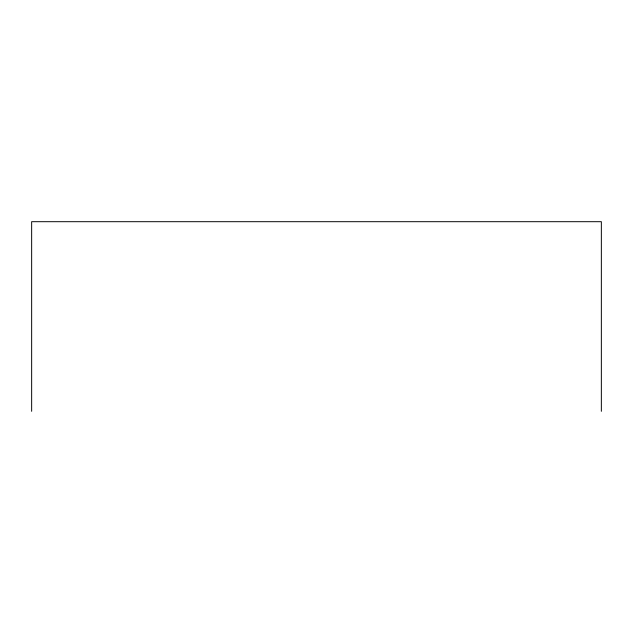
<?xml version="1.0" encoding="UTF-8"?>
<svg xmlns="http://www.w3.org/2000/svg" width="633" height="633" viewBox="0 0 633 633"><rect width="100%" height="100%" fill="white"/><g stroke="black" fill="none" stroke-linecap="round" stroke-linejoin="round"><path stroke-width="0.95" d="M601.35 411.308L601.35 221.692L31.65 221.692L31.65 411.308"/></g></svg>
